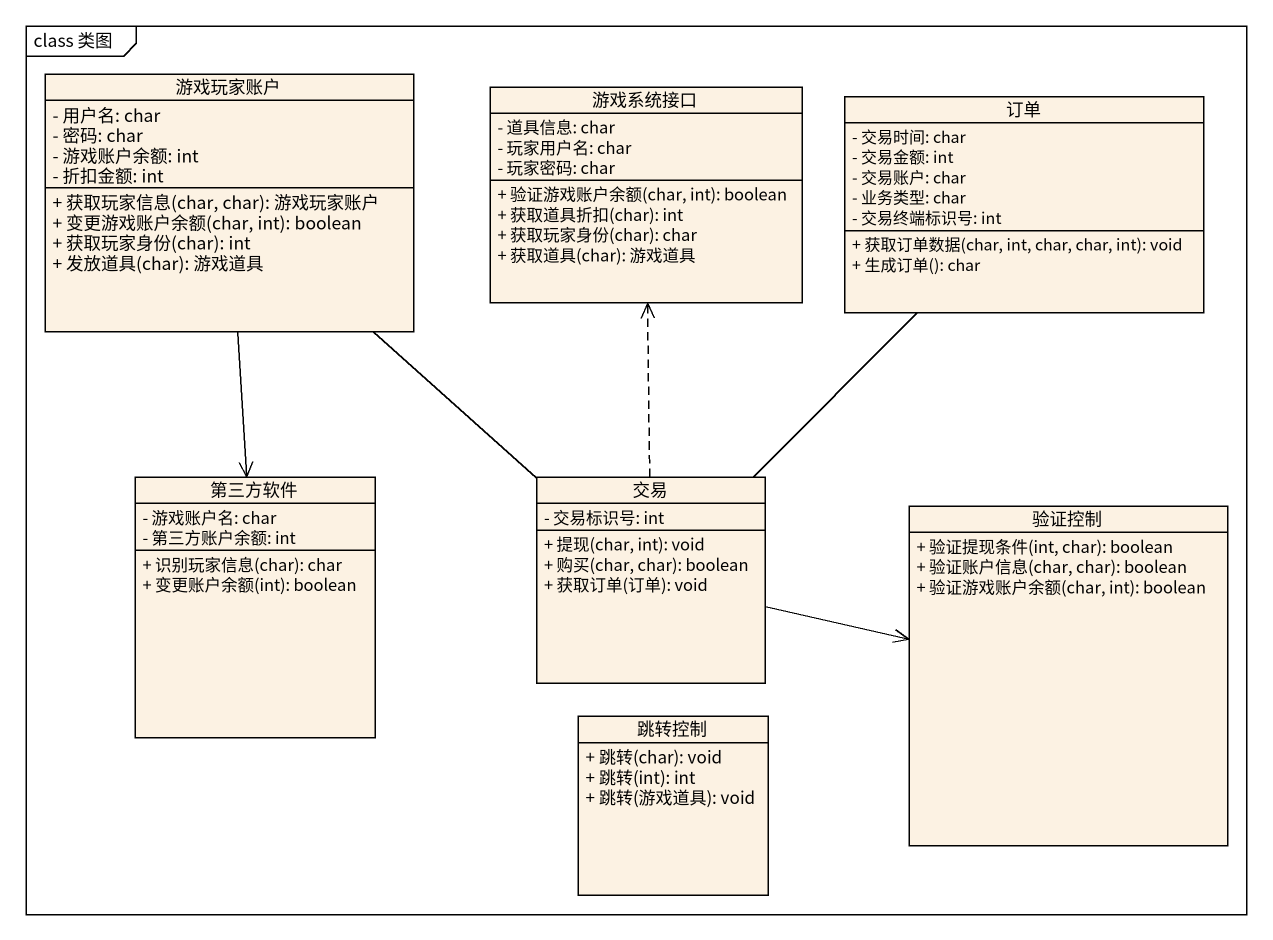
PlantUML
@startuml
mainframe class 类图
hide circle
hide empty members
skinparam classAttributeIconSize 0
class 游戏玩家账户 {
  - 用户名: char
  - 密码: char
  - 游戏账户余额: int
  - 折扣金额: int
  + 获取玩家信息(char, char): 游戏玩家账户
  + 变更游戏账户余额(char, int): boolean
  + 获取玩家身份(char): int
  + 发放道具(char): 游戏道具
}
class 游戏系统接口 {
  - 道具信息: char
  - 玩家用户名: char
  - 玩家密码: char
  + 验证游戏账户余额(char, int): boolean
  + 获取道具折扣(char): int
  + 获取玩家身份(char): char
  + 获取道具(char): 游戏道具
}
class 订单 {
  - 交易时间: char
  - 交易金额: int
  - 交易账户: char
  - 业务类型: char
  - 交易终端标识号: int
  + 获取订单数据(char, int, char, char, int): void
  + 生成订单(): char
}
class 第三方软件 {
  - 游戏账户名: char
  - 第三方账户余额: int
  + 识别玩家信息(char): char
  + 变更账户余额(int): boolean
}
class 交易 {
  - 交易标识号: int
  + 提现(char, int): void
  + 购买(char, char): boolean
  + 获取订单(订单): void
}
class 验证控制 {
  + 验证提现条件(int, char): boolean
  + 验证账户信息(char, char): boolean
  + 验证游戏账户余额(char, int): boolean
}
class 跳转控制 {
  + 跳转(char): void
  + 跳转(int): int
  + 跳转(游戏道具): void
}
游戏玩家账户 --> 第三方软件
交易 -up- 游戏玩家账户
交易 .up.> 游戏系统接口
交易 -up- 订单
交易 -right-> 验证控制
@enduml
